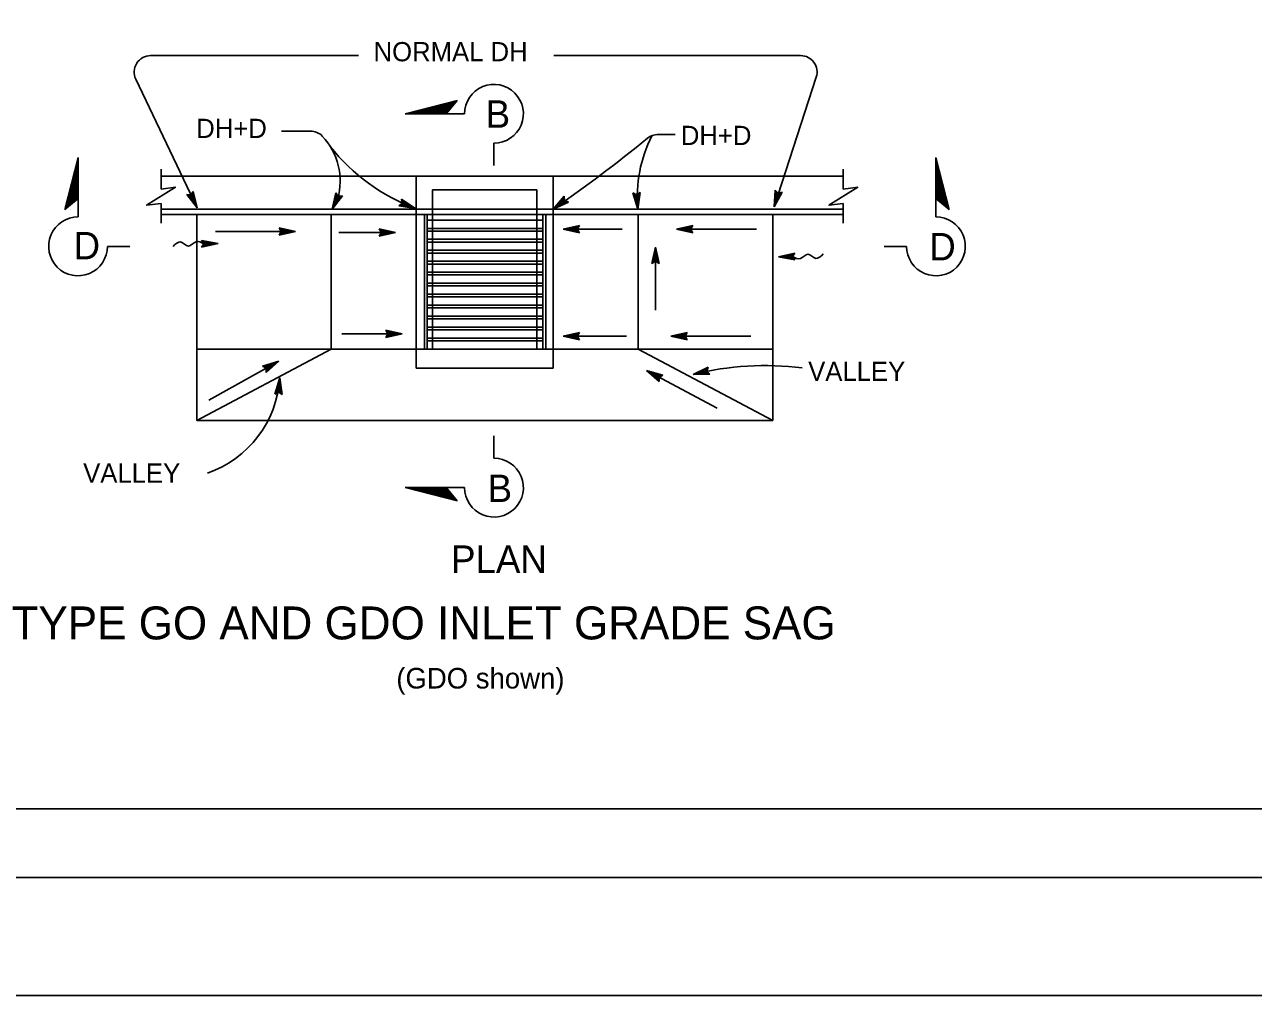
# Model space of a CAD drawing. Extents: x -894 to 866, y -472 to 714.
# Drawn here: x -634.9 to -186.9, y -472.4 to -118.6 of the extents above; entities that cross this region are included whole.
import ezdxf

# ---------------------------------------------------------------- set-up
doc = ezdxf.new("R2010")
doc.units = 0
for name, color, linetype in [('border_PLOTTING-ELEMENTS', 7, 'Continuous'), ('border_rw_22x34_Cut_Lines', 7, 'Continuous'), ('border_SHEET', 7, 'Continuous'), ('df_DETAIL-anno', 7, 'Continuous'), ('df_FLOW-LINE', 7, 'Continuous'), ('mc_CURB-GUTTER', 7, 'Continuous'), ('pp_PRESENTATION', 7, 'Continuous'), ('str_Concrete-A', 7, 'Continuous'), ('str_Misc-Steel-A', 7, 'Continuous')]:
    doc.layers.add(name, color=color, linetype=linetype)

msp = doc.modelspace()

# ---------------------------------------------------------------- linework, layer by layer
at = {"layer": 'border_PLOTTING-ELEMENTS'}
for points in [[(-894.04, -472.44), (865.96, -472.44), (865.96, 713.56), (-894.04, 713.56)], [(-864.04, 670.56), (835.96, 670.56), (835.96, -429.44), (-864.04, -429.44)]]:
    msp.add_lwpolyline(points, close=True, dxfattribs=at)
at = {"layer": 'border_rw_22x34_Cut_Lines'}
msp.add_lwpolyline([(-864.04, 670.56), (835.96, 670.56), (835.96, -429.44), (-864.04, -429.44)], close=True, dxfattribs=at)
at = {"layer": 'border_SHEET'}
msp.add_line((810.96, -404.44), (-814.04, -404.44), dxfattribs=at)
at = {"layer": 'df_DETAIL-anno'}
for p, q in [((-588.96, -129.87), (-513.15, -129.87)), ((-441.98, -129.87), (-351.96, -129.87)), ((-594.38, -138.45), (-572.04, -185.36)), ((-346.25, -137.73), (-361.62, -185.05)), ((-541.29, -157.38), (-530.72, -157.38)), ((-404.26, -158.64), (-397.77, -158.64)), ((-361.62, -185.05), (-361.28, -178.92)), ((-361.28, -178.92), (-361.28, -178.92)), ((-361.28, -178.92), (-360.21, -180.05)), ((-572.04, -185.36), (-575.81, -180.51)), ((-575.81, -180.51), (-575.81, -180.51)), ((-575.81, -180.51), (-574.26, -180.66)), ((-572.64, -184.11), (-575.38, -180.57)), ((-573.22, -182.86), (-574.99, -180.58)), ((-573.81, -181.61), (-574.57, -180.64)), ((-574.26, -180.66), (-573.39, -179.37)), ((-574.08, -180.39), (-573.81, -181.61)), ((-573.85, -180.08), (-573.22, -182.86)), ((-573.62, -179.71), (-572.63, -184.12)), ((-573.39, -179.37), (-573.39, -179.37)), ((-573.39, -179.37), (-572.04, -185.36)), ((-522.72, -185.85), (-521.43, -179.84)), ((-519, -180.95), (-522.72, -185.85)), ((-522.14, -184.58), (-521.2, -180.2)), ((-519.41, -181), (-522.14, -184.59)), ((-521.56, -183.34), (-520.96, -180.51)), ((-519.84, -181.06), (-521.56, -183.34)), ((-521.43, -179.84), (-521.43, -179.84)), ((-521.43, -179.84), (-520.55, -181.12)), ((-520.99, -182.08), (-520.73, -180.87)), ((-520.23, -181.08), (-520.99, -182.08)), ((-520.55, -181.12), (-519, -180.95)), ((-519, -180.95), (-519, -180.95)), ((-497.25, -183.73), (-497.52, -182.2)), ((-497.52, -182.2), (-497.52, -182.2)), ((-497.52, -182.2), (-492.4, -185.6)), ((-497.45, -182.61), (-493.69, -185.11)), ((-497.36, -183.03), (-494.98, -184.61)), ((-497.32, -183.41), (-496.27, -184.11)), ((-442.2, -185.84), (-438.21, -181.17)), ((-436.6, -183.3), (-442.2, -185.84)), ((-436.99, -183.15), (-441.1, -185.01)), ((-441.09, -185), (-438.18, -181.6)), ((-439.99, -184.18), (-438.11, -181.98)), ((-437.39, -183), (-439.99, -184.18)), ((-438.89, -183.35), (-438.09, -182.41)), ((-437.74, -182.83), (-438.89, -183.35)), ((-438.21, -181.17), (-438.21, -181.17)), ((-438.21, -181.17), (-438.05, -182.71)), ((-438.05, -182.71), (-436.6, -183.3)), ((-436.6, -183.3), (-436.6, -183.3)), ((-411.38, -185.8), (-413.14, -179.91)), ((-413.14, -179.91), (-413.14, -179.91)), ((-413.14, -179.91), (-411.76, -180.61)), ((-411.48, -184.41), (-412.77, -180.12)), ((-411.58, -183.04), (-412.41, -180.27)), ((-411.68, -181.66), (-412.03, -180.48)), ((-411.76, -180.61), (-410.48, -179.72)), ((-411.49, -180.42), (-411.68, -181.66)), ((-411.16, -180.22), (-411.58, -183.04)), ((-410.82, -179.96), (-411.48, -184.42)), ((-410.48, -179.72), (-411.38, -185.8)), ((-410.48, -179.72), (-410.48, -179.72)), ((-358.71, -179.64), (-361.62, -185.05)), ((-361.25, -183.71), (-361, -179.24)), ((-359.11, -179.75), (-361.25, -183.73)), ((-360.87, -182.4), (-360.71, -179.51)), ((-359.52, -179.88), (-360.87, -182.4)), ((-360.5, -181.07), (-360.43, -179.83)), ((-359.9, -179.96), (-360.5, -181.07)), ((-360.21, -180.05), (-358.71, -179.64)), ((-358.71, -179.64), (-358.71, -179.64)), ((-572.04, -185.36), (-572.04, -185.36)), ((-522.72, -185.85), (-522.72, -185.85)), ((-498.48, -184.69), (-497.25, -183.73)), ((-492.4, -185.6), (-498.48, -184.69)), ((-498.48, -184.69), (-498.48, -184.69)), ((-493.7, -185.11), (-498.13, -184.44)), ((-494.98, -184.61), (-497.84, -184.18)), ((-496.27, -184.11), (-497.49, -183.93)), ((-492.4, -185.6), (-492.4, -185.6)), ((-442.2, -185.84), (-442.2, -185.84)), ((-411.38, -185.8), (-411.38, -185.8)), ((-361.62, -185.05), (-361.62, -185.05)), ((-391.17, -246.07), (-385.63, -243.41)), ((-385.02, -246.01), (-391.17, -246.07)), ((-391.17, -246.07), (-391.17, -246.07)), ((-385.32, -245.71), (-389.83, -245.76)), ((-389.82, -245.75), (-385.78, -243.81)), ((-388.48, -245.45), (-385.87, -244.19)), ((-385.63, -245.42), (-388.48, -245.45)), ((-387.14, -245.13), (-386.02, -244.6)), ((-385.88, -245.12), (-387.14, -245.13)), ((-385.63, -243.41), (-386.11, -244.89)), ((-386.11, -244.89), (-385.02, -246.01)), ((-385.63, -243.41), (-385.63, -243.41)), ((-385.02, -246.01), (-385.02, -246.01)), ((-543.66, -253.25), (-541.88, -247.37)), ((-543.28, -253.06), (-541.98, -248.74)), ((-542.91, -252.86), (-542.08, -250.12)), ((-542.08, -250.12), (-541.67, -252.99)), ((-541.98, -248.75), (-541.33, -253.19)), ((-541.88, -247.37), (-541.88, -247.37)), ((-541.88, -247.37), (-540.99, -253.45)), ((-542.26, -252.55), (-543.66, -253.25)), ((-543.66, -253.25), (-543.66, -253.25)), ((-542.55, -252.71), (-542.19, -251.5)), ((-540.99, -253.45), (-542.26, -252.55)), ((-542.19, -251.5), (-542.01, -252.72)), ((-540.99, -253.45), (-540.99, -253.45))]:
    msp.add_line(p, q, dxfattribs=at)
for centre, radius, start, end in [((-588.96, -135.87), 6, 90, 205.4631), ((-351.96, -135.87), 6, 342.008, 90), ((-530.72, -163.38), 6, 43.7181, 90), ((-543.42, -175.53), 23.57, 343.9147, 43.7181), ((-748.27, 257.67), 538.87, 304.6095, 309.1888), ((-361.07, -181.63), 50.48, 153.5534, 184.7399), ((-403.98, -164.64), 6, 90, 129.1888), ((-467.65, -118.96), 71.08, 218.2767, 249.6245), ((-365.08, -350.43), 107.57, 82.6868, 104.0347), ((-581.27, -244.85), 39.47, 289.2603, 356.3402)]:
    msp.add_arc(centre, radius, start, end, dxfattribs=at)
at = {"layer": 'df_FLOW-LINE'}
for p, q in [((-570.41, -197.28), (-564.39, -198.37)), ((-569.59, -198.46), (-570.41, -197.28)), ((-564.39, -198.37), (-570.37, -199.68)), ((-570.37, -199.68), (-569.59, -198.46)), ((-570.37, -199.68), (-570.37, -199.68)), ((-570.17, -197.63), (-565.92, -198.4)), ((-565.92, -198.4), (-570.13, -199.32)), ((-569.93, -197.98), (-567.45, -198.43)), ((-567.45, -198.43), (-569.91, -198.96)), ((-569.69, -198.33), (-568.98, -198.45)), ((-568.98, -198.45), (-569.66, -198.6)), ((-569.59, -198.46), (-569.59, -198.46)), ((-564.39, -198.37), (-564.39, -198.37)), ((-360.08, -203.22), (-354.1, -201.91)), ((-354.06, -204.31), (-360.08, -203.22)), ((-360.08, -203.22), (-360.08, -203.22)), ((-358.55, -203.19), (-354.34, -202.27)), ((-354.3, -203.96), (-358.55, -203.19)), ((-357.02, -203.16), (-354.57, -202.63)), ((-354.54, -203.61), (-357.02, -203.16)), ((-355.49, -203.14), (-354.81, -202.99)), ((-354.78, -203.26), (-355.49, -203.14)), ((-354.1, -201.91), (-354.88, -203.12)), ((-354.88, -203.12), (-354.88, -203.12)), ((-354.88, -203.12), (-354.06, -204.31)), ((-354.1, -201.91), (-354.1, -201.91))]:
    msp.add_line(p, q, dxfattribs=at)
for points in [[(-580.78, -199.46), (-578.01, -197.81), (-575.18, -199.36), (-572.41, -197.71), (-569.59, -198.46)], [(-343.7, -202.13), (-346.47, -203.78), (-349.3, -202.23), (-352.07, -203.88), (-354.88, -203.12)]]:
    msp.add_spline(points, degree=3, dxfattribs=at)
at = {"layer": 'mc_CURB-GUTTER'}
for p, q in [((-585.17, -171.29), (-585.17, -178.51)), ((-336.16, -173.84), (-585.16, -173.84)), ((-336.42, -171.29), (-336.42, -178.51)), ((-585.17, -183.76), (-585.17, -190.98)), ((-336.16, -185.84), (-585.16, -185.84)), ((-336.42, -187.84), (-585.16, -187.84)), ((-336.42, -183.76), (-336.42, -190.98))]:
    msp.add_line(p, q, dxfattribs=at)
for points in [[(-585.17, -183.76), (-590.42, -184.41), (-579.92, -177.85), (-585.17, -178.51)], [(-336.42, -183.76), (-341.67, -184.41), (-331.17, -177.85), (-336.42, -178.51)]]:
    msp.add_lwpolyline(points, dxfattribs=at)
at = {"layer": 'pp_PRESENTATION'}
for p, q in [((-496.19, -151.1), (-477.24, -146.27)), ((-494.64, -151.1), (-477.65, -146.77)), ((-493.08, -151.1), (-478.06, -147.27)), ((-491.52, -151.1), (-478.46, -147.77)), ((-481.16, -151.1), (-477.24, -146.27)), ((-474.49, -151.1), (-496.19, -151.1)), ((-489.96, -151.1), (-478.87, -148.27)), ((-488.4, -151.1), (-479.27, -148.78)), ((-486.84, -151.1), (-479.68, -149.28)), ((-485.29, -151.1), (-480.08, -149.78)), ((-483.73, -151.1), (-480.49, -150.28)), ((-482.17, -151.1), (-480.89, -150.78)), ((-463.77, -161.82), (-463.77, -169.97)), ((-615.4, -166.99), (-620.24, -185.93)), ((-615.4, -168.54), (-619.74, -185.53)), ((-615.4, -170.1), (-619.23, -185.12)), ((-615.4, -188.69), (-615.4, -166.99)), ((-302.65, -166.99), (-297.82, -185.93)), ((-302.65, -188.69), (-302.65, -166.99)), ((-302.65, -168.54), (-298.32, -185.53)), ((-302.65, -170.1), (-298.82, -185.12)), ((-615.4, -171.66), (-618.73, -184.72)), ((-615.4, -173.22), (-618.23, -184.31)), ((-302.65, -171.66), (-299.32, -184.72)), ((-302.65, -173.22), (-299.82, -184.31)), ((-615.4, -174.78), (-617.73, -183.91)), ((-615.4, -176.33), (-617.23, -183.5)), ((-615.4, -177.89), (-616.73, -183.09)), ((-302.65, -174.77), (-300.32, -183.91)), ((-302.65, -176.33), (-300.82, -183.5)), ((-302.65, -177.89), (-301.33, -183.09)), ((-615.4, -182.02), (-620.24, -185.93)), ((-615.4, -179.45), (-616.23, -182.69)), ((-615.4, -181.01), (-615.73, -182.28)), ((-302.65, -179.45), (-301.83, -182.69)), ((-302.65, -181.01), (-302.33, -182.28)), ((-302.65, -182.02), (-297.82, -185.93)), ((-541.33, -193.99), (-542.13, -192.65)), ((-542.13, -192.65), (-542.13, -192.65)), ((-542.13, -192.65), (-536.13, -193.99)), ((-438.59, -193.19), (-432.58, -191.86)), ((-437.19, -193.19), (-432.82, -192.22)), ((-435.82, -193.19), (-433, -192.57)), ((-432.59, -191.86), (-433.39, -193.19)), ((-432.59, -191.86), (-432.59, -191.86)), ((-397.28, -193.19), (-391.28, -191.86)), ((-395.89, -193.19), (-391.52, -192.22)), ((-394.52, -193.19), (-391.69, -192.57)), ((-391.28, -191.86), (-392.08, -193.19)), ((-391.28, -191.86), (-391.28, -191.86)), ((-565.3, -193.99), (-536.13, -193.99)), ((-536.13, -193.99), (-542.13, -195.32)), ((-542.13, -195.32), (-541.33, -193.99)), ((-542.13, -195.32), (-542.13, -195.32)), ((-541.91, -193.01), (-537.51, -193.99)), ((-537.52, -193.99), (-541.9, -194.96)), ((-538.89, -193.99), (-541.72, -194.62)), ((-541.68, -193.37), (-538.89, -193.99)), ((-541.5, -193.71), (-540.28, -193.99)), ((-540.28, -193.99), (-541.48, -194.26)), ((-536.13, -193.99), (-536.13, -193.99)), ((-520.39, -194.39), (-499.64, -194.39)), ((-504.84, -194.39), (-505.64, -193.05)), ((-505.64, -193.05), (-505.64, -193.05)), ((-505.64, -193.05), (-499.64, -194.39)), ((-499.64, -194.39), (-505.64, -195.72)), ((-505.64, -195.72), (-504.84, -194.39)), ((-505.64, -195.72), (-505.64, -195.72)), ((-505.42, -193.41), (-501.02, -194.39)), ((-501.03, -194.4), (-505.4, -195.36)), ((-502.4, -194.39), (-505.23, -195.02)), ((-505.19, -193.77), (-502.4, -194.39)), ((-505.01, -194.11), (-503.78, -194.39)), ((-503.78, -194.39), (-504.99, -194.66)), ((-499.64, -194.39), (-499.64, -194.39)), ((-438.59, -193.19), (-417.03, -193.19)), ((-432.59, -194.53), (-438.59, -193.19)), ((-438.59, -193.19), (-438.59, -193.19)), ((-432.8, -194.17), (-437.21, -193.19)), ((-433.04, -193.81), (-435.82, -193.19)), ((-434.44, -193.19), (-433.23, -192.92)), ((-433.21, -193.47), (-434.44, -193.19)), ((-433.39, -193.19), (-432.59, -194.53)), ((-432.59, -194.53), (-432.59, -194.53)), ((-397.28, -193.19), (-368.11, -193.19)), ((-391.28, -194.53), (-397.28, -193.19)), ((-397.28, -193.19), (-397.28, -193.19)), ((-391.5, -194.17), (-395.9, -193.19)), ((-391.73, -193.81), (-394.52, -193.19)), ((-393.14, -193.19), (-391.93, -192.92)), ((-391.91, -193.47), (-393.14, -193.19)), ((-392.08, -193.19), (-391.28, -194.53)), ((-391.28, -194.53), (-391.28, -194.53)), ((-604.69, -199.41), (-596.54, -199.41)), ((-406.17, -205.65), (-404.83, -199.65)), ((-405.82, -205.44), (-404.83, -201.03)), ((-404.83, -222.67), (-404.83, -199.65)), ((-404.83, -199.65), (-404.83, -199.65)), ((-404.83, -199.65), (-403.5, -205.65)), ((-404.83, -201.04), (-403.86, -205.42)), ((-313.37, -199.41), (-321.52, -199.41)), ((-404.83, -204.85), (-406.17, -205.65)), ((-406.17, -205.65), (-406.17, -205.65)), ((-405.46, -205.2), (-404.83, -202.42)), ((-405.11, -205.03), (-404.83, -203.8)), ((-404.83, -202.42), (-404.21, -205.24)), ((-404.83, -203.8), (-404.57, -205.01)), ((-403.5, -205.65), (-404.83, -204.85)), ((-403.5, -205.65), (-403.5, -205.65)), ((-519.19, -231.29), (-497.23, -231.29)), ((-502.43, -231.29), (-503.23, -229.95)), ((-503.23, -229.95), (-503.23, -229.95)), ((-503.23, -229.95), (-497.23, -231.29)), ((-497.23, -231.29), (-503.23, -232.62)), ((-503.23, -232.62), (-502.43, -231.29)), ((-503.23, -232.62), (-503.23, -232.62)), ((-503.02, -230.3), (-498.61, -231.28)), ((-498.62, -231.29), (-503, -232.26)), ((-500, -231.28), (-502.82, -231.91)), ((-502.78, -230.66), (-500, -231.28)), ((-502.61, -231.01), (-501.38, -231.28)), ((-501.38, -231.28), (-502.59, -231.55)), ((-497.23, -231.29), (-497.23, -231.29)), ((-438.59, -232.09), (-432.58, -230.76)), ((-438.59, -232.09), (-415.43, -232.09)), ((-432.59, -233.43), (-438.59, -232.09)), ((-438.59, -232.09), (-438.59, -232.09)), ((-432.8, -233.07), (-437.21, -232.09)), ((-437.19, -232.08), (-432.82, -231.12)), ((-435.82, -232.09), (-433, -231.46)), ((-433.04, -232.71), (-435.82, -232.09)), ((-434.44, -232.09), (-433.23, -231.82)), ((-433.21, -232.37), (-434.44, -232.09)), ((-432.59, -230.76), (-433.39, -232.09)), ((-433.39, -232.09), (-432.59, -233.43)), ((-432.59, -230.76), (-432.59, -230.76)), ((-399.29, -232.09), (-393.29, -230.76)), ((-399.29, -232.09), (-370.11, -232.09)), ((-393.29, -233.43), (-399.29, -232.09)), ((-399.29, -232.09), (-399.29, -232.09)), ((-393.5, -233.07), (-397.91, -232.09)), ((-397.9, -232.08), (-393.52, -231.12)), ((-396.52, -232.09), (-393.7, -231.46)), ((-393.74, -232.71), (-396.52, -232.09)), ((-395.14, -232.09), (-393.93, -231.82)), ((-393.91, -232.37), (-395.14, -232.09)), ((-393.29, -230.76), (-394.09, -232.09)), ((-394.09, -232.09), (-393.29, -233.43)), ((-393.29, -230.76), (-393.29, -230.76)), ((-432.59, -233.43), (-432.59, -233.43)), ((-393.29, -233.43), (-393.29, -233.43)), ((-567.78, -255.45), (-542.27, -241.3)), ((-548.17, -243.04), (-542.27, -241.3)), ((-542.27, -241.3), (-546.87, -245.37)), ((-542.27, -241.3), (-542.27, -241.3)), ((-546.82, -243.82), (-548.17, -243.04)), ((-548.17, -243.04), (-548.17, -243.04)), ((-547.8, -243.25), (-543.48, -241.97)), ((-547.43, -243.45), (-544.69, -242.64)), ((-547.1, -243.66), (-545.9, -243.31)), ((-546.87, -245.37), (-546.82, -243.82)), ((-546.87, -245.37), (-546.87, -245.37)), ((-544.69, -242.64), (-546.85, -244.56)), ((-543.48, -241.98), (-546.84, -244.95)), ((-545.9, -243.31), (-546.82, -244.13)), ((-382.43, -258.4), (-408.19, -244.71)), ((-403.52, -248.71), (-408.19, -244.71)), ((-408.19, -244.71), (-408.19, -244.71)), ((-408.19, -244.71), (-402.26, -246.35)), ((-403.54, -248.29), (-406.97, -245.35)), ((-406.96, -245.36), (-402.64, -246.56)), ((-403.58, -247.86), (-405.75, -246.01)), ((-405.75, -246.01), (-402.96, -246.78)), ((-402.26, -246.35), (-403.59, -247.15)), ((-402.26, -246.35), (-402.26, -246.35)), ((-403.57, -247.47), (-404.53, -246.65)), ((-404.53, -246.65), (-403.33, -246.99)), ((-403.59, -247.15), (-403.52, -248.71)), ((-403.52, -248.71), (-403.52, -248.71)), ((-463.77, -276.64), (-463.77, -268.49)), ((-496.19, -287.35), (-477.24, -292.19)), ((-474.49, -287.35), (-496.19, -287.35)), ((-494.63, -287.35), (-477.65, -291.68)), ((-493.08, -287.35), (-478.06, -291.18)), ((-491.52, -287.35), (-478.46, -290.68)), ((-489.96, -287.35), (-478.87, -290.18)), ((-488.4, -287.35), (-479.27, -289.68)), ((-486.84, -287.35), (-479.68, -289.18)), ((-485.29, -287.35), (-480.08, -288.68)), ((-483.73, -287.35), (-480.49, -288.18)), ((-482.17, -287.35), (-480.89, -287.68)), ((-481.16, -287.35), (-477.24, -292.19))]:
    msp.add_line(p, q, dxfattribs=at)
for centre, start, end in [((-463.77, -151.1), 269.9995, 180), ((-615.4, -199.41), 90, 0.0005), ((-302.65, -199.41), 179.9995, 90), ((-463.77, -287.35), 180, 90.0005)]:
    msp.add_arc(centre, 10.72, start, end, dxfattribs=at)
at = {"layer": 'str_Concrete-A'}
for p, q in [((-492.16, -173.84), (-492.16, -185.84)), ((-442.16, -185.84), (-442.16, -173.84)), ((-448.16, -178.84), (-486.16, -178.84)), ((-486.16, -178.84), (-486.16, -236.87)), ((-448.16, -236.79), (-448.16, -178.84)), ((-572.16, -187.84), (-572.16, -262.84)), ((-523.16, -187.97), (-523.16, -236.84)), ((-492.16, -185.84), (-492.16, -243.84)), ((-442.16, -243.84), (-442.16, -185.84)), ((-411.16, -236.84), (-411.16, -187.84)), ((-362.16, -262.84), (-362.16, -187.84)), ((-572.16, -236.84), (-362.16, -236.84)), ((-572.16, -262.84), (-523.16, -236.84)), ((-411.16, -236.84), (-362.16, -262.84)), ((-492.16, -243.84), (-442.16, -243.84)), ((-572.16, -262.84), (-362.16, -262.84))]:
    msp.add_line(p, q, dxfattribs=at)
at = {"layer": 'str_Misc-Steel-A'}
for p, q in [((-489.16, -187.84), (-489.16, -236.83)), ((-488.16, -187.84), (-488.16, -236.83)), ((-445.91, -187.84), (-445.91, -236.83)), ((-444.91, -187.84), (-444.91, -236.83)), ((-445.91, -189.84), (-488.16, -189.84)), ((-445.91, -192.84), (-488.16, -192.84)), ((-445.91, -193.84), (-488.16, -193.84)), ((-445.91, -196.84), (-488.16, -196.84)), ((-445.91, -197.84), (-488.16, -197.84)), ((-445.91, -200.84), (-488.16, -200.84)), ((-445.91, -201.84), (-488.16, -201.84)), ((-445.91, -204.84), (-488.16, -204.84)), ((-445.91, -205.84), (-488.16, -205.84)), ((-445.91, -208.84), (-488.16, -208.84)), ((-445.91, -209.84), (-488.16, -209.84)), ((-445.91, -212.84), (-488.16, -212.84)), ((-445.91, -213.84), (-488.16, -213.84)), ((-445.91, -216.84), (-488.16, -216.84)), ((-445.91, -217.84), (-488.16, -217.84)), ((-445.91, -220.84), (-488.16, -220.84)), ((-445.91, -221.84), (-488.16, -221.84)), ((-445.91, -224.84), (-488.16, -224.84)), ((-445.91, -225.84), (-488.16, -225.84)), ((-445.91, -228.84), (-488.16, -228.84)), ((-445.91, -229.84), (-488.16, -229.84)), ((-445.91, -232.84), (-488.16, -232.84)), ((-445.91, -233.84), (-488.16, -233.84))]:
    msp.add_line(p, q, dxfattribs=at)

# ---------------------------------------------------------------- texts
at = {"layer": 'df_DETAIL-anno'}
for s, height, p in [('NORMAL DH', 7, (-507.67, -131.94)), ('DH+D', 7, (-572.33, -159.89)), ('DH+D', 7, (-395.65, -162.47)), ('VALLEY', 7, (-349.22, -248.45)), ('VALLEY', 7, (-613.55, -285.54)), ('PLAN', 10, (-479.42, -318.42)), ('TYPE GO AND GDO INLET GRADE SAG', 12, (-639.68, -342.67)), ('(GDO shown)', 7.5, (-499.38, -360.57))]:
    msp.add_text(s, height=height, dxfattribs=at).set_placement(p)
at = {"layer": 'pp_PRESENTATION'}
for s, p in [('B', (-466.81, -156.17)), ('D', (-617.05, -204.12)), ('D', (-305.07, -204.52)), ('B', (-466.1, -292.61))]:
    msp.add_text(s, height=10, dxfattribs=at).set_placement(p)

doc.saveas('drawing.dxf')
